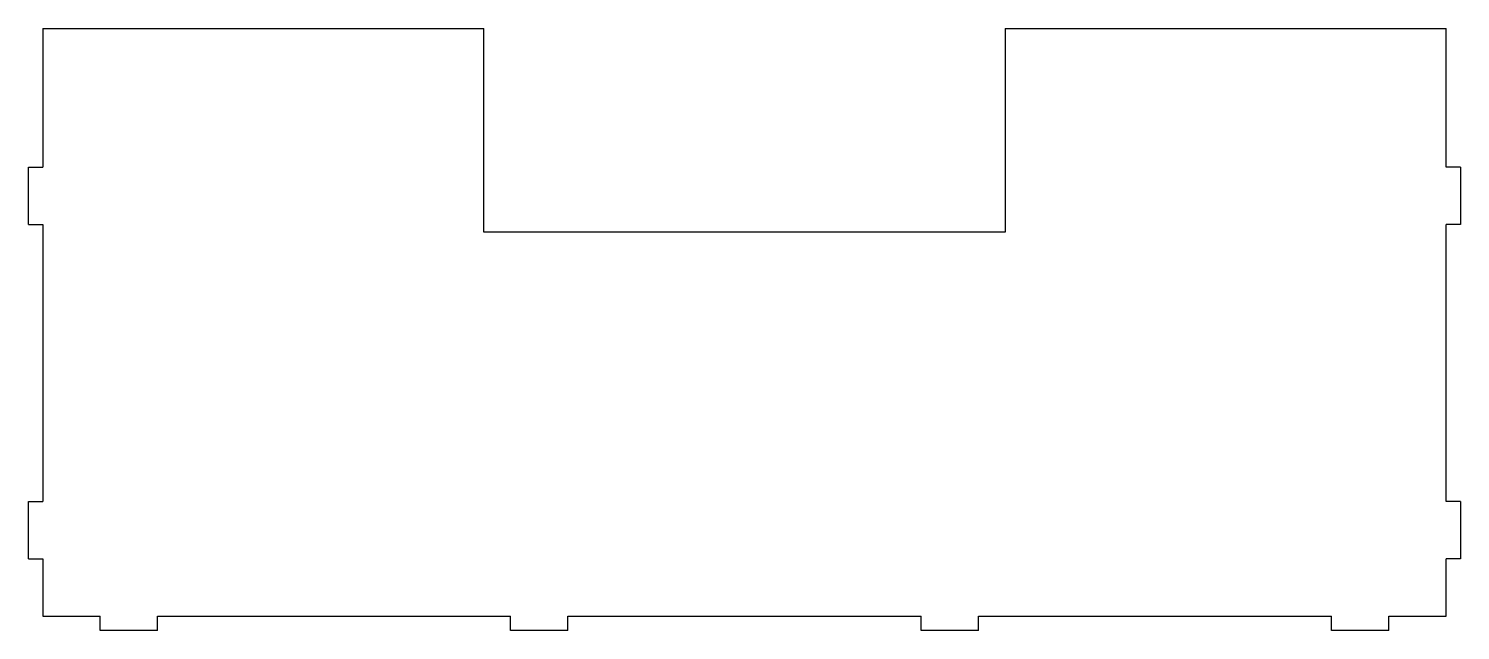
# Model space of a CAD drawing. Header units: millimetres. Extents: x -250 to 250, y -210 to 0.
import ezdxf

# ---------------------------------------------------------------- set-up
doc = ezdxf.new("R2010")
doc.units = ezdxf.units.MM

msp = doc.modelspace()

# ---------------------------------------------------------------- linework, layer by layer
at = {"color": 7, "linetype": 'Continuous', "lineweight": 25}
for p, q in [((-245, 0), (-245, -48.33)), ((-245, 0), (-91, 0)), ((-91, -71), (-91, 0)), ((91, 0), (91, -71)), ((91, 0), (245, 0)), ((245, -48.33), (245, 0)), ((-250, -68.33), (-250, -48.33)), ((-250, -48.33), (-245, -48.33)), ((250, -48.33), (245, -48.33)), ((250, -48.33), (250, -68.33)), ((-250, -68.33), (-245, -68.33)), ((-245, -68.33), (-245, -165)), ((250, -68.33), (245, -68.33)), ((245, -165), (245, -68.33)), ((91, -71), (-91, -71)), ((-250, -185), (-250, -165)), ((-250, -165), (-245, -165)), ((250, -165), (245, -165)), ((250, -165), (250, -185)), ((-250, -185), (-245, -185)), ((-245, -185), (-245, -205)), ((250, -185), (245, -185)), ((245, -205), (245, -185)), ((-245, -205), (-225, -205)), ((-225, -210), (-225, -205)), ((-205, -205), (-81.67, -205)), ((-205, -210), (-205, -205)), ((-81.67, -210), (-81.67, -205)), ((-61.67, -205), (61.67, -205)), ((-61.67, -210), (-61.67, -205)), ((61.67, -210), (61.67, -205)), ((81.67, -205), (205, -205)), ((81.67, -210), (81.67, -205)), ((205, -210), (205, -205)), ((225, -205), (245, -205)), ((225, -210), (225, -205)), ((-205, -210), (-225, -210)), ((-61.67, -210), (-81.67, -210)), ((81.67, -210), (61.67, -210)), ((225, -210), (205, -210))]:
    msp.add_line(p, q, dxfattribs=at)

doc.saveas('drawing.dxf')
